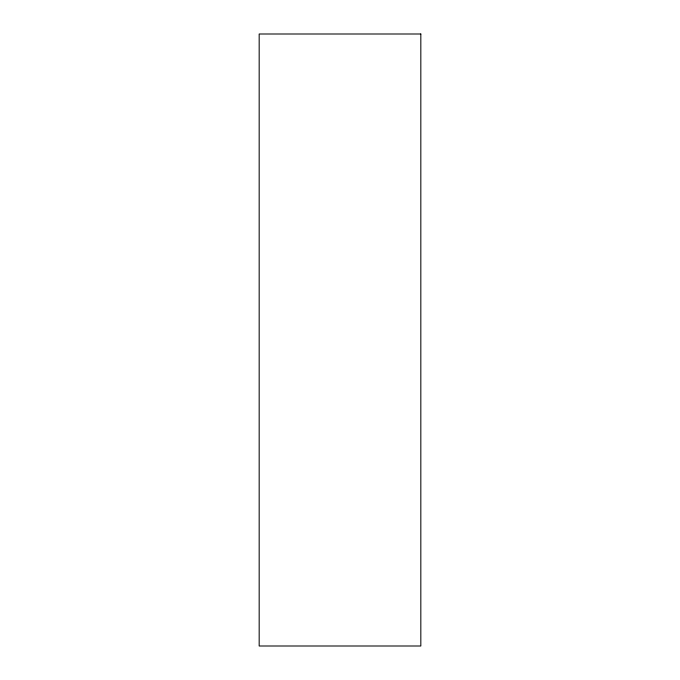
<?xml version="1.0" encoding="UTF-8"?>
<svg xmlns="http://www.w3.org/2000/svg" width="680" height="680" viewBox="0 0 680 680"><rect width="100%" height="100%" fill="white"/><g stroke="black" fill="none" stroke-linecap="round" stroke-linejoin="round"><path stroke-width="1.02" d="M420.826 34L259.173 34L259.173 646L420.826 646L420.826 34"/></g></svg>
